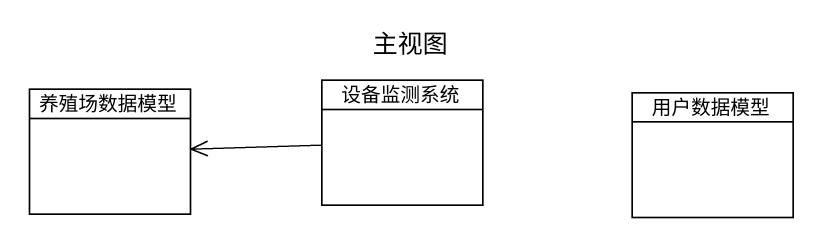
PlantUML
@startuml
title 主视图
hide circle
hide empty members
class 养殖场数据模型
class 设备监测系统
class 用户数据模型
设备监测系统 -left-> 养殖场数据模型
@enduml
